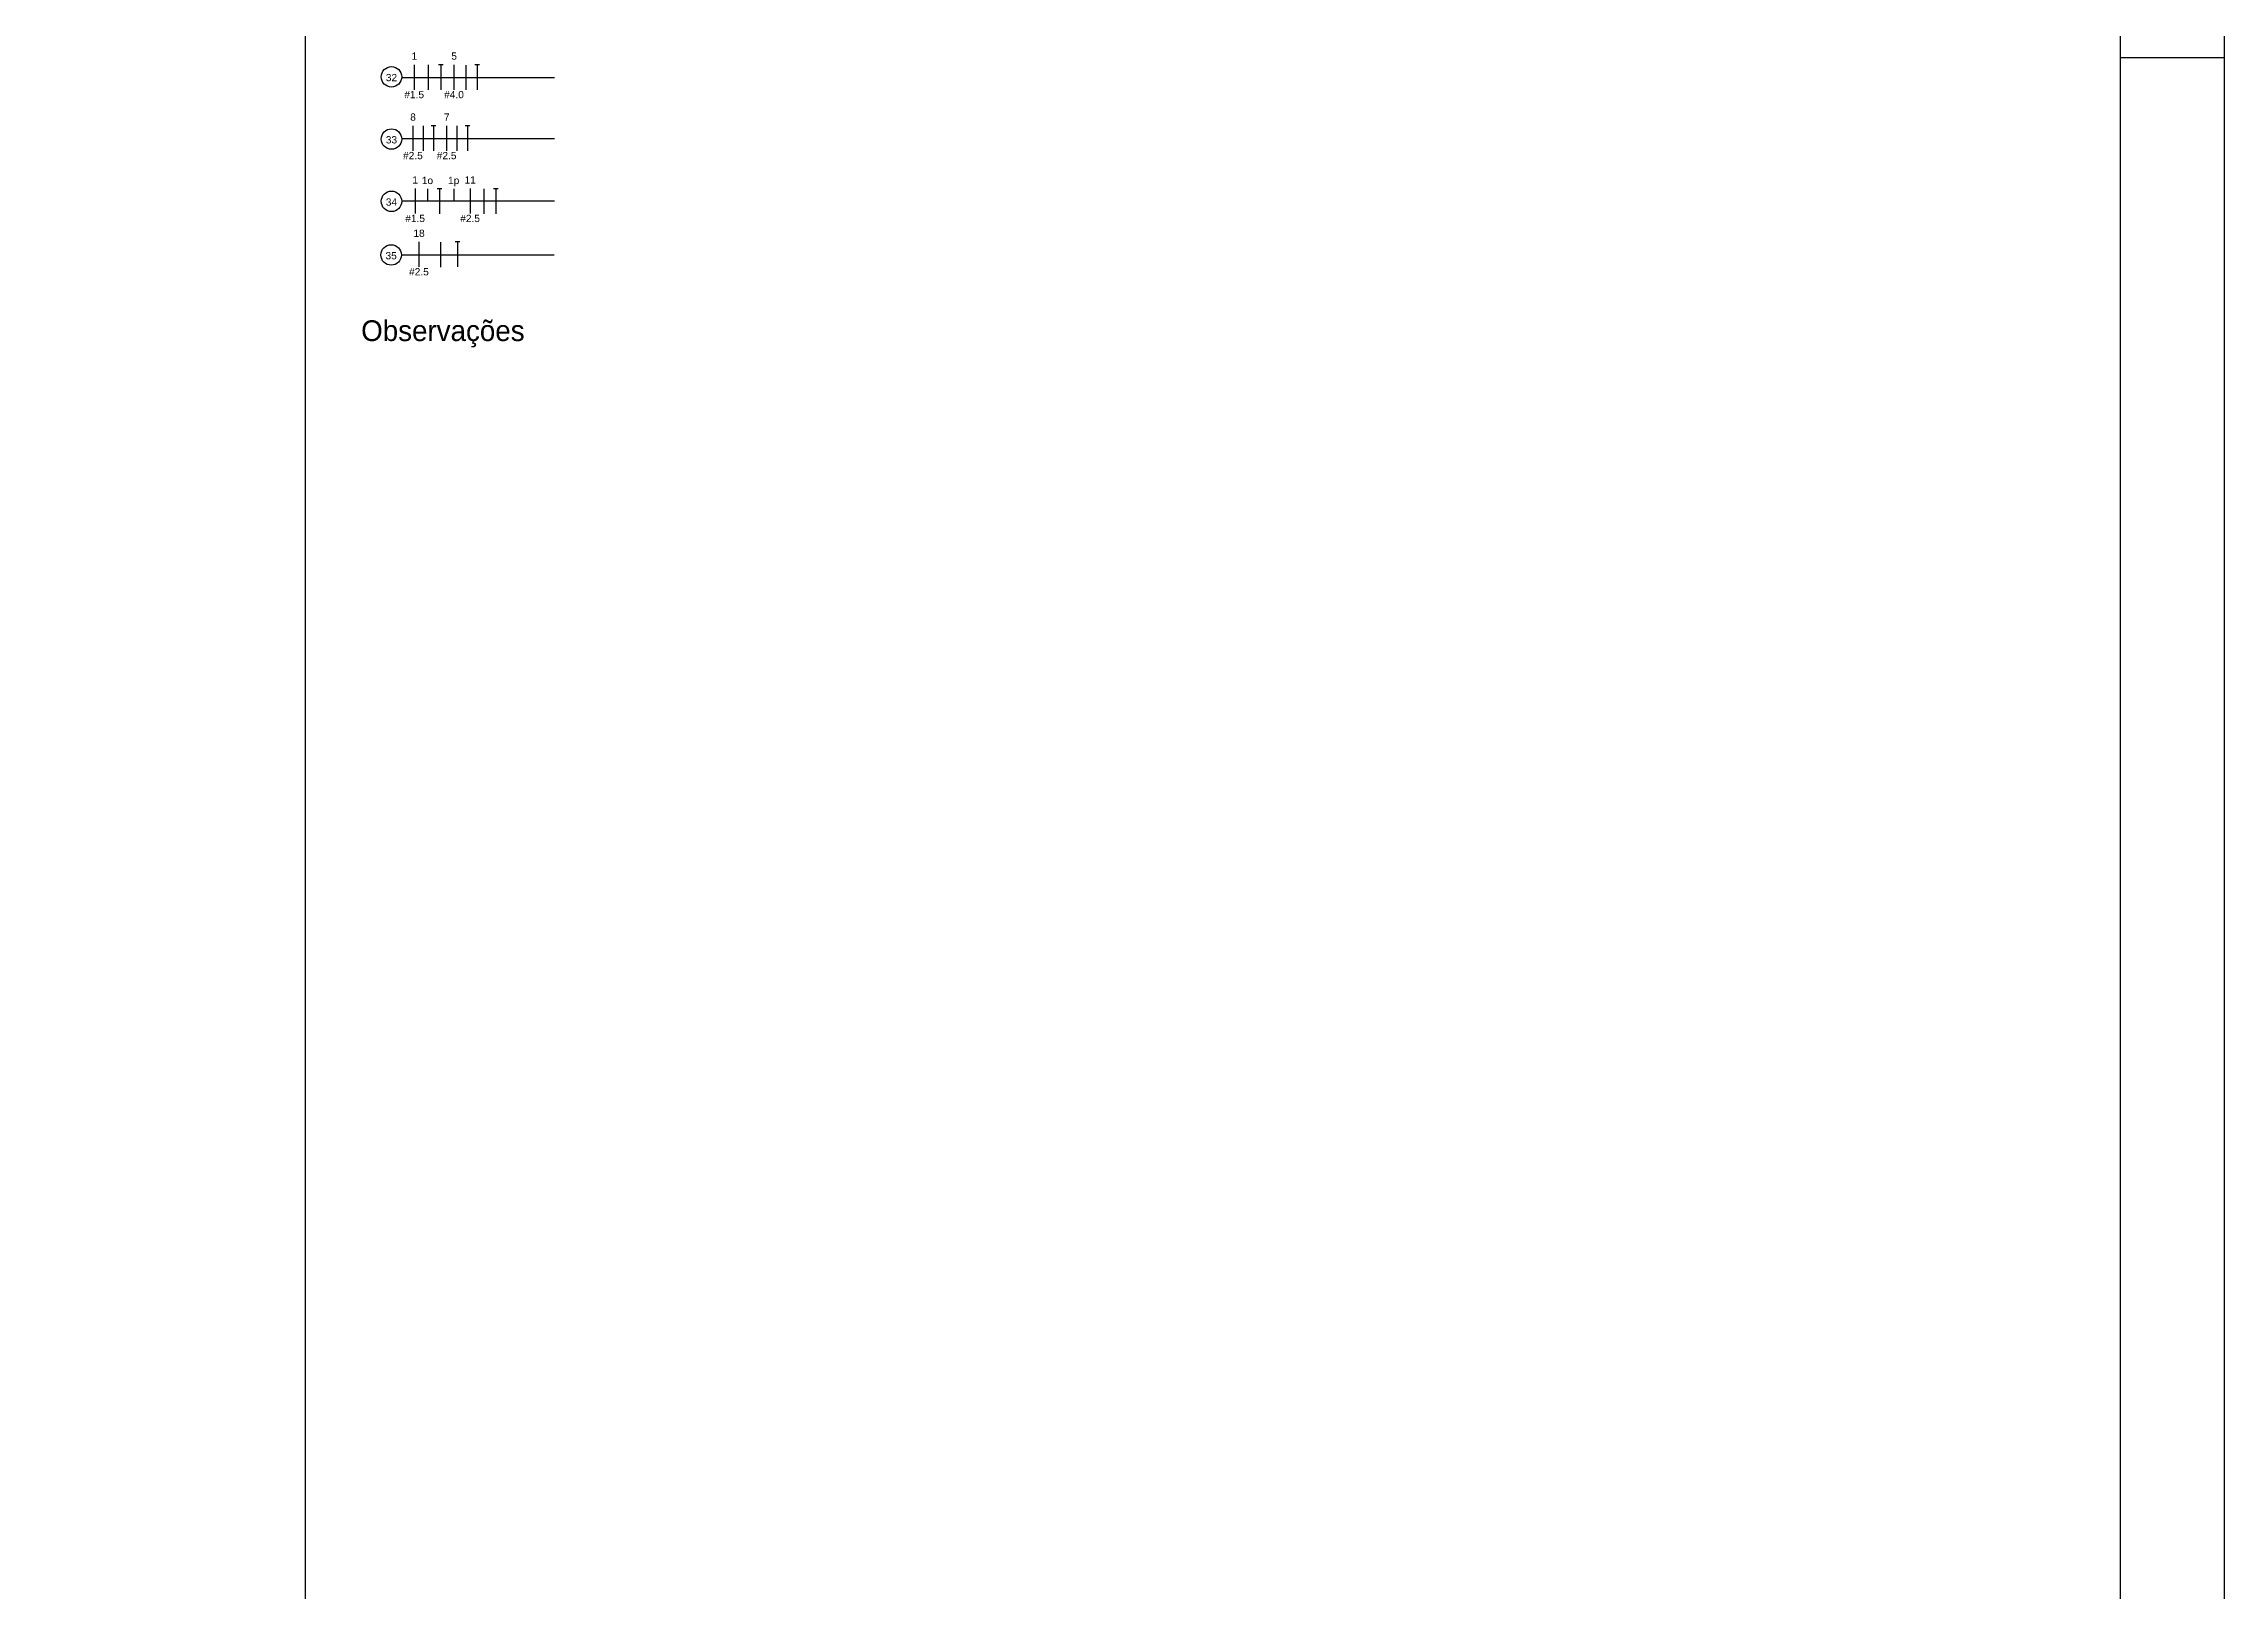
# Model space of a CAD drawing. Header units: metres. Extents: x 134.3 to 218.4, y -41.5 to 17.9.
# Drawn here: x 197.4 to 218.43, y -26.53 to -11.61 of the extents above; entities that cross this region are included whole.
import ezdxf
from ezdxf.enums import TextEntityAlignment as Align

# ---------------------------------------------------------------- set-up
doc = ezdxf.new("R2010")
doc.units = ezdxf.units.M
doc.header["$MEASUREMENT"] = 0
doc.linetypes.add('HIDDEN2', pattern=[0.1875, 0.125, -0.0625])
for name, color, linetype in [('A-TEXTO', 7, 'Continuous'), ('DIAGRAMA UNIFILAR', 6, 'Continuous'), ('FORMATO', 7, 'Continuous')]:
    doc.layers.add(name, color=color, linetype=linetype)
doc.styles.add('T1', font='arial.ttf')

# ---------------------------------------------------------------- blocks, each defined once
blk = doc.blocks.new('FASE CIRCUITO')
blk.add_line((-0.001, 0.122), (-0.001, -0.118))
at = {"style": 'T1'}
blk.add_attdef('SEÇÃO', text='', height=0.07, dxfattribs=at).set_placement((-0.001, -0.2), align=Align.CENTER)
at = {"layer": 'DIAGRAMA UNIFILAR', "style": 'T1'}
blk.add_attdef('CIRCUITO', text='', height=0.07, dxfattribs=at).set_placement((0, 0.171), align=Align.CENTER)
blk = doc.blocks.new('RETORNO LAMPADA')
at = {"layer": 'DIAGRAMA UNIFILAR'}
blk.add_line((0, 0.12), (0, 0), dxfattribs=at)
at = {"layer": 'DIAGRAMA UNIFILAR', "style": 'T1'}
blk.add_attdef('RETORNO', text='', height=0.07, dxfattribs=at).set_placement((0, 0.166), align=Align.CENTER)
blk = doc.blocks.new('CONDUTOR TERRA')
at = {"layer": 'DIAGRAMA UNIFILAR'}
for p, q in [((0.0225, 0.12), (-0.0225, 0.12)), ((0, 0.12), (0, 0)), ((0, 0), (0, -0.12))]:
    blk.add_line(p, q, dxfattribs=at)
blk = doc.blocks.new('CONDUTOR FASE')
at = {"layer": 'DIAGRAMA UNIFILAR'}
blk.add_line((0, 0.12), (0, -0.12), dxfattribs=at)
blk = doc.blocks.new('detalhe')
at = {"layer": 'DIAGRAMA UNIFILAR'}
blk.add_circle((0.099, 0), 0.0986, dxfattribs=at)
at = {"layer": 'DIAGRAMA UNIFILAR', "style": 'T1'}
blk.add_attdef('NUMERO', text='', height=0.07, dxfattribs=at).set_placement((0.099, -0.042), align=Align.CENTER)
blk = doc.blocks.new('FOLHA A1')
at = {"layer": 'FORMATO', "color": 252, "linetype": 'Continuous'}
blk.add_line((0, 297), (-10, 297), dxfattribs=at)
at = {"layer": 'FORMATO', "color": 2}
blk.add_lwpolyline([(-841, 594), (-841, 0), (0, 0), (0, 594)], close=True, dxfattribs=at)
at = {"layer": 'FORMATO', "color": 6}
blk.add_lwpolyline([(-816, 10), (-10, 10), (-10, 584), (-816, 584)], close=True, dxfattribs=at)

msp = doc.modelspace()

# ---------------------------------------------------------------- linework, layer by layer
at = {"layer": 'DIAGRAMA UNIFILAR'}
for p, q in [((199.926, -40.452), (199.926, 16.948)), ((200.853, -11.94), (202.327, -11.94)), ((200.853, -12.528), (202.327, -12.528)), ((200.85, -13.651), (202.324, -13.651))]:
    msp.add_line(p, q, dxfattribs=at)
at = {"layer": 'DIAGRAMA UNIFILAR', "linetype": 'ByBlock', "lineweight": -2}
msp.add_lwpolyline([(202.327, -13.134), (200.853, -13.134)], dxfattribs=at)

# ---------------------------------------------------------------- block references
at = {"xscale": 0.1, "yscale": 0.1, "zscale": 0.1}
msp.add_blockref('FOLHA A1', (218.426, -41.452), dxfattribs=at)
at = {"layer": 'DIAGRAMA UNIFILAR'}
for name, p, values in [('FASE CIRCUITO', (200.975, -11.94), {'CIRCUITO': '1', 'SEÇÃO': '#1.5'}), ('FASE CIRCUITO', (201.359, -11.94), {'CIRCUITO': '5', 'SEÇÃO': '#4.0'}), ('detalhe', (200.656, -11.934), {'NUMERO': '32'}), ('FASE CIRCUITO', (200.963, -12.528), {'CIRCUITO': '8', 'SEÇÃO': '#2.5'}), ('FASE CIRCUITO', (201.288, -12.528), {'CIRCUITO': '7', 'SEÇÃO': '#2.5'}), ('detalhe', (200.656, -12.534), {'NUMERO': '33'}), ('detalhe', (200.656, -13.134), {'NUMERO': '34'}), ('FASE CIRCUITO', (200.984, -13.134, 0.284), {'CIRCUITO': '1', 'SEÇÃO': '#1.5'}), ('RETORNO LAMPADA', (201.102, -13.134), {'RETORNO': '1o'}), ('RETORNO LAMPADA', (201.355, -13.134), {'RETORNO': '1p'}), ('FASE CIRCUITO', (201.514, -13.134), {'CIRCUITO': '11', 'SEÇÃO': '#2.5'}), ('FASE CIRCUITO', (201.021, -13.648), {'CIRCUITO': '18', 'SEÇÃO': '#2.5'}), ('detalhe', (200.653, -13.651), {'NUMERO': '35'})]:
    msp.add_blockref(name, p, dxfattribs=at).add_auto_attribs(values)
for name, p in [('CONDUTOR FASE', (201.109, -11.94)), ('CONDUTOR TERRA', (201.232, -11.94)), ('CONDUTOR FASE', (201.471, -11.941)), ('CONDUTOR TERRA', (201.582, -11.94)), ('CONDUTOR FASE', (201.06, -12.528)), ('CONDUTOR TERRA', (201.16, -12.528)), ('CONDUTOR FASE', (201.384, -12.528)), ('CONDUTOR TERRA', (201.488, -12.528)), ('CONDUTOR TERRA', (201.219, -13.134)), ('CONDUTOR FASE', (201.647, -13.134)), ('CONDUTOR TERRA', (201.762, -13.134)), ('CONDUTOR FASE', (201.229, -13.648)), ('CONDUTOR TERRA', (201.391, -13.646))]:
    msp.add_blockref(name, p, dxfattribs=at)

# ---------------------------------------------------------------- texts
at = {"layer": 'A-TEXTO', "linetype": 'HIDDEN2', "insert": (200.463, -14.281, 2.5), "char_height": 0.2, "attachment_point": 1}
msp.add_mtext_dynamic_manual_height_columns('Observações', width=1.60261, gutter_width=1, heights=[0], dxfattribs=at)

doc.saveas('drawing.dxf')
